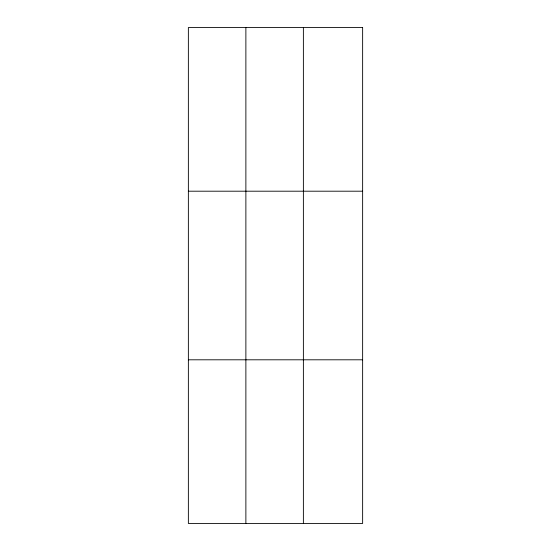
<?xml version="1.0" encoding="UTF-8"?>
<svg xmlns="http://www.w3.org/2000/svg" width="551" height="551" viewBox="0 0 551 551"><rect width="100%" height="100%" fill="white"/><g stroke="black" fill="none" stroke-linecap="round" stroke-linejoin="round"><path stroke-width="0.83" d="M245.877 27.55L245.877 523.45M303.381 27.55L303.381 523.45M188.366 191.197L362.634 191.197M188.366 359.803L362.634 359.803M362.634 27.55L362.634 523.45L188.366 523.45L188.366 27.55L362.634 27.55"/></g></svg>
